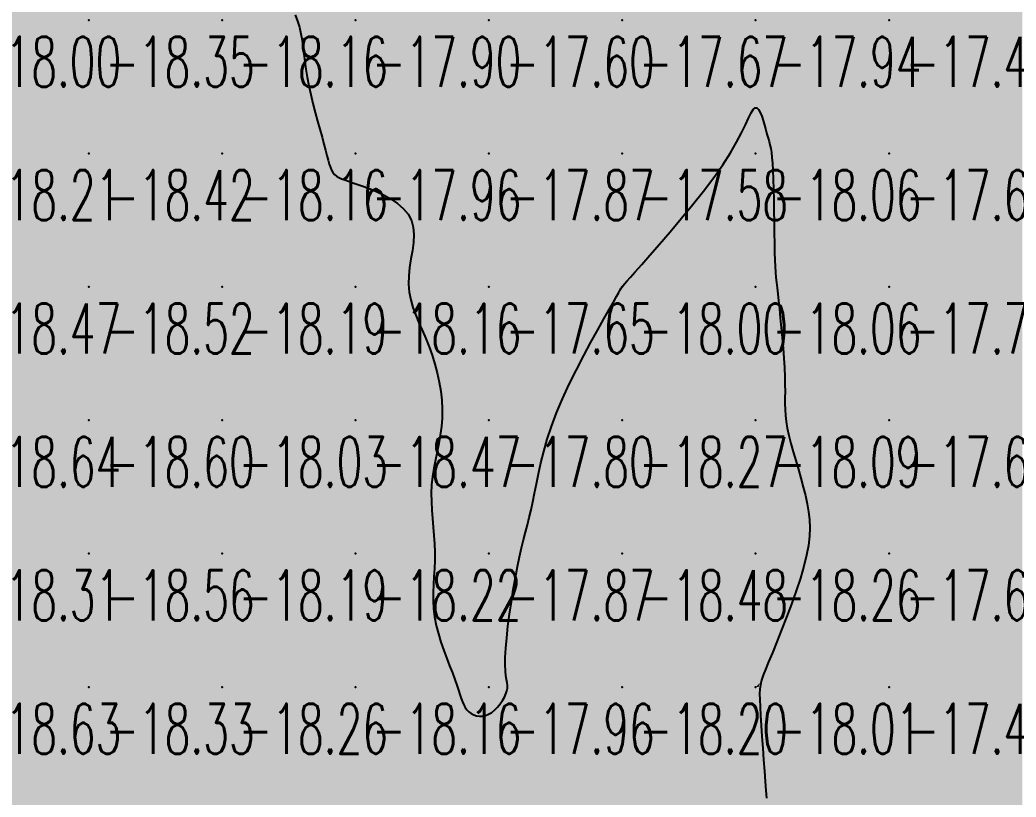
# Model space of a CAD drawing. Header units: millimetres. Extents: x 88261 to 90953, y 390274 to 392322.
# Drawn here: x 89475.1 to 89549.8, y 390839 to 390897.2 of the extents above; entities that cross this region are included whole.
import ezdxf
from ezdxf.enums import TextEntityAlignment as Align

# ---------------------------------------------------------------- set-up
doc = ezdxf.new("R2010")
doc.units = ezdxf.units.MM
doc.header["$LTSCALE"] = 25
for name, color, linetype in [('CN_03_00', 7, 'Continuous'), ('COTEAlt', 7, 'Continuous'), ('TN_COLORIAGE', 7, 'Continuous')]:
    doc.layers.add(name, color=color, linetype=linetype)
doc.styles.add('Simplex 1.0', font='Simplex.shx', dxfattribs={"width": 0.99, "height": 2.5})
doc.styles.get("Standard").update_dxf_attribs({"font": 'times.ttf'})

# ---------------------------------------------------------------- blocks, each defined once
blk = doc.blocks.new('COTE')
at = {"color": 0}
blk.add_point((0, 0), dxfattribs=at)
at = {"layer": 'COTEAlt'}
blk.add_attdef('ALT', text='', height=3.75, dxfattribs=at).set_placement((1.25, -1.25), align=Align.TOP_LEFT)

msp = doc.modelspace()

# ---------------------------------------------------------------- linework, layer by layer
at = {"layer": 'CN_03_00', "elevation": -18, "flags": 128}
msp.add_lwpolyline([(89495.721, 390897.623), (89495.902, 390897.163), (89496.044, 390896.695), (89496.154, 390896.217), (89496.24, 390895.725), (89496.31, 390895.216), (89496.375, 390894.687), (89496.443, 390894.135), (89496.521, 390893.556), (89496.621, 390892.947), (89496.746, 390892.307), (89496.895, 390891.647), (89497.059, 390890.978), (89497.232, 390890.314), (89497.408, 390889.666), (89497.579, 390889.047), (89497.739, 390888.469), (89497.882, 390887.945), (89498.003, 390887.484), (89498.106, 390887.084), (89498.196, 390886.739), (89498.281, 390886.445), (89498.365, 390886.196), (89498.455, 390885.986), (89498.558, 390885.811), (89498.678, 390885.665), (89498.823, 390885.543), (89498.996, 390885.437), (89499.201, 390885.342), (89499.443, 390885.249), (89499.726, 390885.152), (89500.054, 390885.043), (89500.431, 390884.917), (89500.862, 390884.765), (89501.345, 390884.582), (89501.863, 390884.365), (89502.394, 390884.111), (89502.914, 390883.818), (89503.402, 390883.485), (89503.834, 390883.11), (89504.188, 390882.689), (89504.442, 390882.221), (89504.581, 390881.706), (89504.622, 390881.151), (89504.59, 390880.564), (89504.511, 390879.953), (89504.409, 390879.328), (89504.309, 390878.696), (89504.237, 390878.067), (89504.218, 390877.449), (89504.27, 390876.849), (89504.388, 390876.262), (89504.559, 390875.685), (89504.77, 390875.111), (89505.009, 390874.535), (89505.264, 390873.951), (89505.523, 390873.355), (89505.772, 390872.741), (89506.002, 390872.105), (89506.206, 390871.451), (89506.383, 390870.783), (89506.529, 390870.105), (89506.641, 390869.424), (89506.716, 390868.744), (89506.751, 390868.07), (89506.743, 390867.407), (89506.69, 390866.758), (89506.602, 390866.122), (89506.49, 390865.495), (89506.365, 390864.876), (89506.238, 390864.26), (89506.12, 390863.645), (89506.023, 390863.029), (89505.958, 390862.407), (89505.932, 390861.779), (89505.94, 390861.145), (89505.973, 390860.507), (89506.022, 390859.868), (89506.077, 390859.23), (89506.13, 390858.595), (89506.172, 390857.966), (89506.193, 390857.345), (89506.188, 390856.732), (89506.164, 390856.127), (89506.13, 390855.526), (89506.097, 390854.926), (89506.076, 390854.326), (89506.075, 390853.722), (89506.106, 390853.112), (89506.178, 390852.492), (89506.299, 390851.863), (89506.46, 390851.23), (89506.652, 390850.601), (89506.863, 390849.985), (89507.084, 390849.391), (89507.303, 390848.825), (89507.509, 390848.298), (89507.693, 390847.816), (89507.846, 390847.386), (89507.973, 390847.006), (89508.082, 390846.671), (89508.179, 390846.377), (89508.272, 390846.121), (89508.368, 390845.896), (89508.476, 390845.701), (89508.602, 390845.529), (89508.751, 390845.378), (89508.923, 390845.251), (89509.114, 390845.151), (89509.321, 390845.083), (89509.539, 390845.049), (89509.766, 390845.055), (89509.998, 390845.104), (89510.232, 390845.199), (89510.465, 390845.343), (89510.69, 390845.528), (89510.904, 390845.743), (89511.099, 390845.98), (89511.273, 390846.229), (89511.418, 390846.48), (89511.53, 390846.723), (89511.603, 390846.949), (89511.635, 390847.152), (89511.633, 390847.347), (89511.607, 390847.555), (89511.568, 390847.794), (89511.524, 390848.085), (89511.487, 390848.447), (89511.466, 390848.9), (89511.472, 390849.463), (89511.511, 390850.149), (89511.582, 390850.936), (89511.679, 390851.799), (89511.798, 390852.709), (89511.934, 390853.638), (89512.081, 390854.559), (89512.235, 390855.444), (89512.392, 390856.266), (89512.546, 390857.004), (89512.697, 390857.668), (89512.845, 390858.277), (89512.99, 390858.849), (89513.132, 390859.401), (89513.272, 390859.952), (89513.408, 390860.52), (89513.542, 390861.121), (89513.675, 390861.773), (89513.815, 390862.476), (89513.97, 390863.232), (89514.152, 390864.039), (89514.369, 390864.899), (89514.63, 390865.81), (89514.946, 390866.773), (89515.326, 390867.787), (89515.775, 390868.849), (89516.276, 390869.936), (89516.811, 390871.022), (89517.358, 390872.083), (89517.898, 390873.092), (89518.41, 390874.023), (89518.874, 390874.85), (89519.27, 390875.548), (89519.583, 390876.099), (89519.819, 390876.514), (89519.988, 390876.812), (89520.102, 390877.014), (89520.172, 390877.138), (89520.209, 390877.203), (89520.224, 390877.229), (89520.228, 390877.236), (89520.234, 390877.243), (89520.256, 390877.268), (89520.313, 390877.333), (89520.421, 390877.455), (89520.598, 390877.656), (89520.861, 390877.953), (89521.227, 390878.367), (89521.713, 390878.918), (89522.328, 390879.616), (89523.048, 390880.44), (89523.841, 390881.361), (89524.676, 390882.35), (89525.52, 390883.376), (89526.34, 390884.412), (89527.106, 390885.426), (89527.786, 390886.391), (89528.353, 390887.279), (89528.817, 390888.081), (89529.19, 390888.789), (89529.487, 390889.394), (89529.723, 390889.891), (89529.912, 390890.272), (89530.068, 390890.529), (89530.205, 390890.656), (89530.336, 390890.649), (89530.463, 390890.527), (89530.584, 390890.313), (89530.7, 390890.031), (89530.81, 390889.703), (89530.914, 390889.353), (89531.01, 390889.003), (89531.099, 390888.678), (89531.18, 390888.392), (89531.254, 390888.133), (89531.32, 390887.879), (89531.378, 390887.61), (89531.43, 390887.304), (89531.474, 390886.94), (89531.512, 390886.499), (89531.543, 390885.958), (89531.567, 390885.305), (89531.587, 390884.562), (89531.602, 390883.756), (89531.615, 390882.919), (89531.626, 390882.077), (89531.638, 390881.261), (89531.65, 390880.501), (89531.665, 390879.824), (89531.684, 390879.251), (89531.706, 390878.765), (89531.734, 390878.34), (89531.767, 390877.949), (89531.806, 390877.566), (89531.851, 390877.164), (89531.902, 390876.718), (89531.962, 390876.2), (89532.028, 390875.593), (89532.099, 390874.911), (89532.172, 390874.177), (89532.242, 390873.412), (89532.307, 390872.639), (89532.364, 390871.881), (89532.408, 390871.16), (89532.437, 390870.497), (89532.449, 390869.91), (89532.45, 390869.388), (89532.446, 390868.912), (89532.446, 390868.467), (89532.456, 390868.035), (89532.483, 390867.598), (89532.535, 390867.14), (89532.62, 390866.643), (89532.741, 390866.094), (89532.893, 390865.501), (89533.067, 390864.873), (89533.256, 390864.221), (89533.451, 390863.557), (89533.642, 390862.89), (89533.823, 390862.233), (89533.984, 390861.594), (89534.119, 390860.982), (89534.22, 390860.385), (89534.284, 390859.789), (89534.305, 390859.178), (89534.278, 390858.539), (89534.199, 390857.856), (89534.063, 390857.114), (89533.864, 390856.299), (89533.601, 390855.403), (89533.287, 390854.448), (89532.938, 390853.464), (89532.569, 390852.48), (89532.198, 390851.524), (89531.839, 390850.626), (89531.508, 390849.816), (89531.223, 390849.123), (89530.994, 390848.565), (89530.821, 390848.118), (89530.695, 390847.746), (89530.612, 390847.413), (89530.566, 390847.085), (89530.55, 390846.725), (89530.557, 390846.298), (89530.583, 390845.768), (89530.621, 390845.113), (89530.669, 390844.353), (89530.724, 390843.521), (89530.783, 390842.653), (89530.846, 390841.78), (89530.908, 390840.937), (89530.967, 390840.156), (89531.023, 390839.472), (89531.072, 390838.907)], dxfattribs=at)
at = {"layer": 'TN_COLORIAGE', "color": 203}
for points in [[(89480.249, 390897.239, -18), (89470.257, 390897.239, -18), (89480.249, 390907.239, -18), (89470.266, 390897.257, -18)], [(89480.249, 390897.239, -18), (89489.095, 390906.085, -18), (89480.249, 390907.239, -18), (89488.163, 390907.239, -18)], [(89480.249, 390897.239, -18), (89489.095, 390906.085, -18), (89490.249, 390897.239, -18), (89490.249, 390905.052, -18)], [(89493.728, 390900.719, -18.164), (89490.249, 390905.052, -18.164), (89490.249, 390897.239, -18.164)], [(89493.728, 390900.719, -18.164), (89496.344, 390897.239, -18.164), (89490.249, 390897.239, -18.164)], [(89470.249, 390887.239, -18.351), (89480.249, 390887.239, -18.351), (89480.249, 390897.239, -18.351)], [(89480.249, 390897.239, -18), (89470.257, 390897.239, -18), (89470.249, 390887.239, -18), (89470.249, 390897.225, -18)], [(89480.249, 390887.239, -18.164), (89490.249, 390887.239, -18.164), (89490.249, 390897.239, -18.164)], [(89480.249, 390897.239, -18.164), (89480.249, 390887.239, -18.164), (89490.249, 390897.239, -18.164)], [(89490.249, 390897.239, -18), (89496.344, 390897.239, -18), (89490.249, 390887.239, -18), (89496.31, 390893.3, -18)], [(89496.31, 390893.3, -18.161), (89498.141, 390887.239, -18.161), (89490.249, 390887.239, -18.161)], [(89529.054, 390887.239, -18.057), (89530.249, 390892.13, -18.057), (89530.249, 390887.239, -18.057)], [(89531.184, 390888.174, -18.057), (89530.249, 390892.13, -18.057), (89530.249, 390887.239, -18.057)], [(89531.184, 390888.174, -18.057), (89531.612, 390887.239, -18.057), (89530.249, 390887.239, -18.057)], [(89470.249, 390877.239, -18.424), (89480.249, 390877.239, -18.424), (89480.249, 390887.239, -18.424)], [(89470.249, 390887.239, -18.424), (89470.249, 390877.239, -18.424), (89480.249, 390887.239, -18.424)], [(89480.249, 390877.239, -18.161), (89490.249, 390877.239, -18.161), (89490.249, 390887.239, -18.161)], [(89480.249, 390887.239, -18.161), (89480.249, 390877.239, -18.161), (89490.249, 390887.239, -18.161)], [(89490.249, 390877.239, -18), (89498.42, 390885.411, -18), (89490.249, 390887.239, -18), (89498.141, 390887.239, -18)], [(89520.249, 390877.239, -18.057), (89530.249, 390877.239, -18.057), (89530.249, 390887.239, -18.057)], [(89530.249, 390887.239, -18), (89529.054, 390887.239, -18), (89520.249, 390877.239, -18), (89520.249, 390877.257, -18)], [(89530.249, 390877.239, -18), (89531.625, 390878.616, -18), (89530.249, 390887.239, -18), (89531.612, 390887.239, -18)], [(89490.249, 390877.239, -18), (89498.42, 390885.411, -18), (89500.249, 390877.239, -18), (89500.249, 390885.109, -18)], [(89505.754, 390882.745, -18.159), (89500.249, 390885.109, -18.159), (89500.249, 390877.239, -18.159)], [(89503.388, 390877.239, -18.159), (89505.754, 390882.745, -18.159), (89500.249, 390877.239, -18.159)], [(89531.625, 390878.616, -18.058), (89531.877, 390877.239, -18.058), (89530.249, 390877.239, -18.058)], [(89470.249, 390867.239, -18.518), (89480.249, 390867.239, -18.518), (89480.249, 390877.239, -18.518)], [(89470.249, 390877.239, -18.518), (89470.249, 390867.239, -18.518), (89480.249, 390877.239, -18.518)], [(89480.249, 390867.239, -18.192), (89490.249, 390867.239, -18.192), (89490.249, 390877.239, -18.192)], [(89480.249, 390877.239, -18.192), (89480.249, 390867.239, -18.192), (89490.249, 390877.239, -18.192)], [(89490.249, 390867.239, -18.159), (89500.249, 390867.239, -18.159), (89500.249, 390877.239, -18.159)], [(89490.249, 390877.239, -18.159), (89490.249, 390867.239, -18.159), (89500.249, 390877.239, -18.159)], [(89500.249, 390867.239, -18), (89506.002, 390872.992, -18), (89500.249, 390877.239, -18), (89503.388, 390877.239, -18)], [(89520.249, 390867.239, -18), (89514.543, 390867.239, -18), (89520.249, 390877.239, -18), (89520.212, 390877.203, -18)], [(89520.227, 390877.239, -18.001), (89520.212, 390877.203, -18.001), (89520.249, 390877.239, -18.001)], [(89520.249, 390877.257, -18.001), (89520.227, 390877.239, -18.001), (89520.249, 390877.239, -18.001)], [(89520.249, 390867.239, -18.058), (89530.249, 390867.239, -18.058), (89530.249, 390877.239, -18.058)], [(89520.249, 390877.239, -18.058), (89520.249, 390867.239, -18.058), (89530.249, 390877.239, -18.058)], [(89530.249, 390867.239, -18), (89532.636, 390869.626, -18), (89530.249, 390877.239, -18), (89531.877, 390877.239, -18)], [(89506.002, 390872.992, -18.471), (89507.238, 390867.239, -18.471), (89500.249, 390867.239, -18.471)], [(89532.201, 390867.239, -18.093), (89532.636, 390869.626, -18.093), (89530.249, 390867.239, -18.093)], [(89470.249, 390857.239, -18.601), (89480.249, 390857.239, -18.601), (89480.249, 390867.239, -18.601)], [(89470.249, 390867.239, -18.601), (89470.249, 390857.239, -18.601), (89480.249, 390867.239, -18.601)], [(89480.249, 390857.239, -18.032), (89490.249, 390857.239, -18.032), (89490.249, 390867.239, -18.032)], [(89480.249, 390867.239, -18.032), (89480.249, 390857.239, -18.032), (89490.249, 390867.239, -18.032)], [(89490.249, 390857.239, -18.471), (89500.249, 390857.239, -18.471), (89500.249, 390867.239, -18.471)], [(89490.249, 390867.239, -18.471), (89490.249, 390857.239, -18.471), (89500.249, 390867.239, -18.471)], [(89500.249, 390867.239, -18), (89507.238, 390867.239, -18), (89500.249, 390857.239, -18), (89505.501, 390862.491, -18)], [(89520.249, 390857.239, -18), (89512.423, 390857.239, -18), (89520.249, 390867.239, -18), (89513.572, 390860.562, -18)], [(89514.543, 390867.239, -18.27), (89513.572, 390860.562, -18.27), (89520.249, 390867.239, -18.27)], [(89520.249, 390857.239, -18.093), (89530.249, 390857.239, -18.093), (89530.249, 390867.239, -18.093)], [(89520.249, 390867.239, -18.093), (89520.249, 390857.239, -18.093), (89530.249, 390867.239, -18.093)], [(89530.249, 390857.239, -18), (89534.281, 390861.272, -18), (89530.249, 390867.239, -18), (89532.201, 390867.239, -18)], [(89505.501, 390862.491, -18.224), (89506.508, 390857.239, -18.224), (89500.249, 390857.239, -18.224)], [(89534.281, 390861.272, -18.259), (89534.582, 390857.239, -18.259), (89530.249, 390857.239, -18.259)], [(89470.249, 390847.239, -18.564), (89480.249, 390847.239, -18.564), (89480.249, 390857.239, -18.564)], [(89470.249, 390857.239, -18.564), (89470.249, 390847.239, -18.564), (89480.249, 390857.239, -18.564)], [(89480.249, 390847.239, -18.188), (89490.249, 390847.239, -18.188), (89490.249, 390857.239, -18.188)], [(89480.249, 390857.239, -18.188), (89480.249, 390847.239, -18.188), (89490.249, 390857.239, -18.188)], [(89490.249, 390847.239, -18.224), (89500.249, 390847.239, -18.224), (89500.249, 390857.239, -18.224)], [(89490.249, 390857.239, -18.224), (89490.249, 390847.239, -18.224), (89500.249, 390857.239, -18.224)], [(89500.249, 390857.239, -18), (89506.508, 390857.239, -18), (89500.249, 390847.239, -18), (89505.628, 390852.619, -18)], [(89520.249, 390857.239, -18), (89511.084, 390848.075, -18), (89520.249, 390847.239, -18), (89512.071, 390847.239, -18)], [(89512.423, 390857.239, -18.483), (89511.084, 390848.075, -18.483), (89520.249, 390857.239, -18.483)], [(89520.249, 390847.239, -18.259), (89530.249, 390847.239, -18.259), (89530.249, 390857.239, -18.259)], [(89520.249, 390857.239, -18.259), (89520.249, 390847.239, -18.259), (89530.249, 390857.239, -18.259)], [(89530.249, 390857.239, -18), (89534.582, 390857.239, -18), (89530.249, 390847.239, -18), (89530.575, 390847.565, -18)], [(89505.628, 390852.619, -18.156), (89508.05, 390847.239, -18.156), (89500.249, 390847.239, -18.156)], [(89530.457, 390847.239, -18.011), (89530.575, 390847.565, -18.011), (89530.249, 390847.239, -18.011)], [(89470.249, 390837.239, -18.328), (89480.249, 390837.239, -18.328), (89480.249, 390847.239, -18.328)], [(89470.249, 390847.239, -18.328), (89470.249, 390837.239, -18.328), (89480.249, 390847.239, -18.328)], [(89480.249, 390837.239, -18.261), (89490.249, 390837.239, -18.261), (89490.249, 390847.239, -18.261)], [(89480.249, 390847.239, -18.261), (89480.249, 390837.239, -18.261), (89490.249, 390847.239, -18.261)], [(89490.249, 390837.239, -18.156), (89500.249, 390837.239, -18.156), (89500.249, 390847.239, -18.156)], [(89490.249, 390847.239, -18.156), (89490.249, 390837.239, -18.156), (89500.249, 390847.239, -18.156)], [(89500.249, 390837.239, -18), (89508.328, 390845.318, -18), (89500.249, 390847.239, -18), (89508.05, 390847.239, -18)], [(89510.249, 390837.239, -18.197), (89520.249, 390837.239, -18.197), (89520.249, 390847.239, -18.197)], [(89520.249, 390847.239, -18), (89512.071, 390847.239, -18), (89510.249, 390837.239, -18), (89510.249, 390844.659, -18)], [(89520.249, 390837.239, -18.011), (89530.249, 390837.239, -18.011), (89530.249, 390847.239, -18.011)], [(89520.249, 390847.239, -18.011), (89520.249, 390837.239, -18.011), (89530.249, 390847.239, -18.011)], [(89530.249, 390837.239, -18), (89531.097, 390838.088, -18), (89530.249, 390847.239, -18), (89530.457, 390847.239, -18)], [(89500.249, 390837.239, -18), (89508.328, 390845.318, -18), (89510.249, 390837.239, -18), (89510.249, 390844.659, -18)]]:
    msp.add_solid(points, dxfattribs=at)
at = {"layer": 'TN_COLORIAGE', "color": 193}
for points in [[(89496.344, 390897.239, -17.693), (89493.728, 390900.719, -17.693), (89500.249, 390897.239, -17.693), (89500.249, 390907.239, -17.693)], [(89500.249, 390897.239, -17.696), (89510.249, 390897.239, -17.696), (89510.249, 390907.239, -17.696)], [(89500.249, 390907.239, -17.696), (89500.249, 390897.239, -17.696), (89510.249, 390907.239, -17.696)], [(89510.249, 390897.239, -17.706), (89520.249, 390897.239, -17.706), (89520.249, 390907.239, -17.706)], [(89510.249, 390907.239, -17.706), (89510.249, 390897.239, -17.706), (89520.249, 390907.239, -17.706)], [(89520.249, 390897.239, -17.642), (89530.249, 390897.239, -17.642), (89530.249, 390907.239, -17.642)], [(89520.249, 390907.239, -17.642), (89520.249, 390897.239, -17.642), (89530.249, 390907.239, -17.642)], [(89530.249, 390897.239, -17.243), (89540.249, 390897.239, -17.243), (89540.249, 390907.239, -17.243)], [(89530.249, 390907.239, -17.243), (89530.249, 390897.239, -17.243), (89540.249, 390907.239, -17.243)], [(89540.249, 390897.239, -17.02), (89550.249, 390897.239, -17.02), (89550.249, 390907.239, -17.02)], [(89540.249, 390907.239, -17.02), (89540.249, 390897.239, -17.02), (89550.249, 390907.239, -17.02)], [(89498.141, 390887.239, -17.895), (89496.31, 390893.3, -17.895), (89500.249, 390887.239, -17.895), (89500.249, 390897.239, -17.895)], [(89496.31, 390893.3, -17.895), (89496.344, 390897.239, -17.895), (89500.249, 390897.239, -17.895)], [(89500.249, 390887.239, -17.603), (89510.249, 390887.239, -17.603), (89510.249, 390897.239, -17.603)], [(89500.249, 390897.239, -17.603), (89500.249, 390887.239, -17.603), (89510.249, 390897.239, -17.603)], [(89510.249, 390887.239, -17.666), (89520.249, 390887.239, -17.666), (89520.249, 390897.239, -17.666)], [(89510.249, 390897.239, -17.666), (89510.249, 390887.239, -17.666), (89520.249, 390897.239, -17.666)], [(89530.249, 390892.13, -17.58), (89529.054, 390887.239, -17.58), (89530.249, 390897.239, -17.58), (89520.249, 390887.239, -17.58)], [(89520.249, 390897.239, -17.94), (89520.249, 390887.239, -17.94), (89530.249, 390897.239, -17.94)], [(89530.249, 390892.13, -17.447), (89531.184, 390888.174, -17.447), (89530.249, 390897.239, -17.447), (89540.249, 390897.239, -17.447)], [(89531.612, 390887.239, -17.447), (89531.184, 390888.174, -17.447), (89540.249, 390887.239, -17.447), (89540.249, 390897.239, -17.447)], [(89540.249, 390887.239, -17.182), (89550.249, 390887.239, -17.182), (89550.249, 390897.239, -17.182)], [(89540.249, 390897.239, -17.182), (89540.249, 390887.239, -17.182), (89550.249, 390897.239, -17.182)], [(89498.141, 390887.239, -17.957), (89498.42, 390885.411, -17.957), (89500.249, 390887.239, -17.957)], [(89500.249, 390885.109, -17.957), (89498.42, 390885.411, -17.957), (89500.249, 390887.239, -17.957)], [(89500.249, 390885.109, -17.87), (89505.754, 390882.745, -17.87), (89500.249, 390887.239, -17.87), (89510.249, 390887.239, -17.87)], [(89505.754, 390882.745, -17.652), (89503.388, 390877.239, -17.652), (89510.249, 390887.239, -17.652), (89510.249, 390877.239, -17.652)], [(89520.227, 390877.239, -17.58), (89520.249, 390877.257, -17.58), (89510.249, 390877.239, -17.58), (89520.249, 390887.239, -17.58)], [(89510.249, 390887.239, -17.58), (89510.249, 390877.239, -17.58), (89520.249, 390887.239, -17.58)], [(89520.249, 390877.257, -17.58), (89529.054, 390887.239, -17.58), (89520.249, 390887.239, -17.58)], [(89531.612, 390887.239, -17.639), (89531.625, 390878.616, -17.639), (89540.249, 390887.239, -17.639)], [(89531.877, 390877.239, -17.639), (89531.625, 390878.616, -17.639), (89540.249, 390877.239, -17.639), (89540.249, 390887.239, -17.639)], [(89540.249, 390877.239, -17.286), (89550.249, 390877.239, -17.286), (89550.249, 390887.239, -17.286)], [(89540.249, 390887.239, -17.286), (89540.249, 390877.239, -17.286), (89550.249, 390887.239, -17.286)], [(89503.388, 390877.239, -17.652), (89506.002, 390872.992, -17.652), (89510.249, 390877.239, -17.652)], [(89507.238, 390867.239, -17.652), (89506.002, 390872.992, -17.652), (89510.249, 390867.239, -17.652), (89510.249, 390877.239, -17.652)], [(89520.212, 390877.203, -17.652), (89520.227, 390877.239, -17.652), (89510.249, 390867.239, -17.652), (89510.249, 390877.239, -17.652)], [(89520.212, 390877.203, -17.797), (89514.543, 390867.239, -17.797), (89510.249, 390867.239, -17.797)], [(89531.877, 390877.239, -17.703), (89532.636, 390869.626, -17.703), (89540.249, 390877.239, -17.703)], [(89532.636, 390869.626, -17.617), (89532.201, 390867.239, -17.617), (89540.249, 390877.239, -17.617), (89540.249, 390867.239, -17.617)], [(89540.249, 390867.239, -17.384), (89550.249, 390867.239, -17.384), (89550.249, 390877.239, -17.384)], [(89540.249, 390877.239, -17.384), (89540.249, 390867.239, -17.384), (89550.249, 390877.239, -17.384)], [(89506.508, 390857.239, -17.797), (89505.501, 390862.491, -17.797), (89510.249, 390857.239, -17.797), (89510.249, 390867.239, -17.797)], [(89505.501, 390862.491, -17.797), (89507.238, 390867.239, -17.797), (89510.249, 390867.239, -17.797)], [(89513.572, 390860.562, -17.797), (89514.543, 390867.239, -17.797), (89510.249, 390857.239, -17.797), (89510.249, 390867.239, -17.797)], [(89532.201, 390867.239, -17.617), (89534.281, 390861.272, -17.617), (89540.249, 390867.239, -17.617)], [(89534.582, 390857.239, -17.617), (89534.281, 390861.272, -17.617), (89540.249, 390857.239, -17.617), (89540.249, 390867.239, -17.617)], [(89540.249, 390857.239, -17.136), (89550.249, 390857.239, -17.136), (89550.249, 390867.239, -17.136)], [(89540.249, 390867.239, -17.136), (89540.249, 390857.239, -17.136), (89550.249, 390867.239, -17.136)], [(89513.572, 390860.562, -17.866), (89512.423, 390857.239, -17.866), (89510.249, 390857.239, -17.866)], [(89508.05, 390847.239, -17.866), (89505.628, 390852.619, -17.866), (89510.249, 390847.239, -17.866), (89510.249, 390857.239, -17.866)], [(89505.628, 390852.619, -17.866), (89506.508, 390857.239, -17.866), (89510.249, 390857.239, -17.866)], [(89511.084, 390848.075, -17.866), (89512.423, 390857.239, -17.866), (89510.249, 390847.239, -17.866), (89510.249, 390857.239, -17.866)], [(89530.575, 390847.565, -17.462), (89530.457, 390847.239, -17.462), (89540.249, 390857.239, -17.462), (89540.249, 390847.239, -17.462)], [(89530.575, 390847.565, -17.661), (89534.582, 390857.239, -17.661), (89540.249, 390857.239, -17.661)], [(89540.249, 390847.239, -17.138), (89550.249, 390847.239, -17.138), (89550.249, 390857.239, -17.138)], [(89540.249, 390857.239, -17.138), (89540.249, 390847.239, -17.138), (89550.249, 390857.239, -17.138)], [(89512.071, 390847.239, -17.956), (89511.084, 390848.075, -17.956), (89510.249, 390847.239, -17.956)], [(89508.05, 390847.239, -17.956), (89508.328, 390845.318, -17.956), (89510.249, 390847.239, -17.956)], [(89510.249, 390844.659, -17.956), (89508.328, 390845.318, -17.956), (89510.249, 390847.239, -17.956)], [(89510.249, 390844.659, -17.956), (89512.071, 390847.239, -17.956), (89510.249, 390847.239, -17.956)], [(89530.457, 390847.239, -17.462), (89531.097, 390838.088, -17.462), (89540.249, 390847.239, -17.462)], [(89531.289, 390837.239, -17.462), (89531.097, 390838.088, -17.462), (89540.249, 390837.239, -17.462), (89540.249, 390847.239, -17.462)], [(89540.249, 390837.239, -17.354), (89550.249, 390837.239, -17.354), (89550.249, 390847.239, -17.354)], [(89540.249, 390847.239, -17.354), (89540.249, 390837.239, -17.354), (89550.249, 390847.239, -17.354)]]:
    msp.add_solid(points, dxfattribs=at)

# ---------------------------------------------------------------- block references
at = {"layer": 'COTEAlt'}
ref = msp.add_blockref('COTE', (89470.249, 390897.239), dxfattribs=at)
ref.add_attrib('ALT', '-18.00', dxfattribs={"height": 3.75, "style": 'Simplex 1.0', "width": 0.6}).set_placement((89471.499, 390895.989), align=Align.TOP_LEFT)
ref = msp.add_blockref('COTE', (89480.249, 390897.239), dxfattribs=at)
ref.add_attrib('ALT', '-18.35', dxfattribs={"height": 3.75, "style": 'Simplex 1.0', "width": 0.6}).set_placement((89481.499, 390895.989), align=Align.TOP_LEFT)
ref = msp.add_blockref('COTE', (89490.249, 390897.239), dxfattribs=at)
ref.add_attrib('ALT', '-18.16', dxfattribs={"height": 3.75, "style": 'Simplex 1.0', "width": 0.6}).set_placement((89491.499, 390895.989), align=Align.TOP_LEFT)
ref = msp.add_blockref('COTE', (89500.249, 390897.239), dxfattribs=at)
ref.add_attrib('ALT', '-17.90', dxfattribs={"height": 3.75, "style": 'Simplex 1.0', "width": 0.6}).set_placement((89501.499, 390895.989), align=Align.TOP_LEFT)
ref = msp.add_blockref('COTE', (89510.249, 390897.239), dxfattribs=at)
ref.add_attrib('ALT', '-17.60', dxfattribs={"height": 3.75, "style": 'Simplex 1.0', "width": 0.6}).set_placement((89511.499, 390895.989), align=Align.TOP_LEFT)
ref = msp.add_blockref('COTE', (89520.249, 390897.239), dxfattribs=at)
ref.add_attrib('ALT', '-17.67', dxfattribs={"height": 3.75, "style": 'Simplex 1.0', "width": 0.6}).set_placement((89521.499, 390895.989), align=Align.TOP_LEFT)
ref = msp.add_blockref('COTE', (89530.249, 390897.239), dxfattribs=at)
ref.add_attrib('ALT', '-17.94', dxfattribs={"height": 3.75, "style": 'Simplex 1.0', "width": 0.6}).set_placement((89531.499, 390895.989), align=Align.TOP_LEFT)
ref = msp.add_blockref('COTE', (89540.249, 390897.239), dxfattribs=at)
ref.add_attrib('ALT', '-17.45', dxfattribs={"height": 3.75, "style": 'Simplex 1.0', "width": 0.6}).set_placement((89541.499, 390895.989), align=Align.TOP_LEFT)
ref = msp.add_blockref('COTE', (89470.249, 390887.239), dxfattribs=at)
ref.add_attrib('ALT', '-18.21', dxfattribs={"height": 3.75, "style": 'Simplex 1.0', "width": 0.6}).set_placement((89471.499, 390885.989), align=Align.TOP_LEFT)
ref = msp.add_blockref('COTE', (89480.249, 390887.239), dxfattribs=at)
ref.add_attrib('ALT', '-18.42', dxfattribs={"height": 3.75, "style": 'Simplex 1.0', "width": 0.6}).set_placement((89481.499, 390885.989), align=Align.TOP_LEFT)
ref = msp.add_blockref('COTE', (89490.249, 390887.239), dxfattribs=at)
ref.add_attrib('ALT', '-18.16', dxfattribs={"height": 3.75, "style": 'Simplex 1.0', "width": 0.6}).set_placement((89491.499, 390885.989), align=Align.TOP_LEFT)
ref = msp.add_blockref('COTE', (89500.249, 390887.239), dxfattribs=at)
ref.add_attrib('ALT', '-17.96', dxfattribs={"height": 3.75, "style": 'Simplex 1.0', "width": 0.6}).set_placement((89501.499, 390885.989), align=Align.TOP_LEFT)
ref = msp.add_blockref('COTE', (89510.249, 390887.239), dxfattribs=at)
ref.add_attrib('ALT', '-17.87', dxfattribs={"height": 3.75, "style": 'Simplex 1.0', "width": 0.6}).set_placement((89511.499, 390885.989), align=Align.TOP_LEFT)
ref = msp.add_blockref('COTE', (89520.249, 390887.239), dxfattribs=at)
ref.add_attrib('ALT', '-17.58', dxfattribs={"height": 3.75, "style": 'Simplex 1.0', "width": 0.6}).set_placement((89521.499, 390885.989), align=Align.TOP_LEFT)
ref = msp.add_blockref('COTE', (89530.249, 390887.239), dxfattribs=at)
ref.add_attrib('ALT', '-18.06', dxfattribs={"height": 3.75, "style": 'Simplex 1.0', "width": 0.6}).set_placement((89531.499, 390885.989), align=Align.TOP_LEFT)
ref = msp.add_blockref('COTE', (89540.249, 390887.239), dxfattribs=at)
ref.add_attrib('ALT', '-17.64', dxfattribs={"height": 3.75, "style": 'Simplex 1.0', "width": 0.6}).set_placement((89541.499, 390885.989), align=Align.TOP_LEFT)
ref = msp.add_blockref('COTE', (89470.249, 390877.239), dxfattribs=at)
ref.add_attrib('ALT', '-18.47', dxfattribs={"height": 3.75, "style": 'Simplex 1.0', "width": 0.6}).set_placement((89471.499, 390875.989), align=Align.TOP_LEFT)
ref = msp.add_blockref('COTE', (89480.249, 390877.239), dxfattribs=at)
ref.add_attrib('ALT', '-18.52', dxfattribs={"height": 3.75, "style": 'Simplex 1.0', "width": 0.6}).set_placement((89481.499, 390875.989), align=Align.TOP_LEFT)
ref = msp.add_blockref('COTE', (89490.249, 390877.239), dxfattribs=at)
ref.add_attrib('ALT', '-18.19', dxfattribs={"height": 3.75, "style": 'Simplex 1.0', "width": 0.6}).set_placement((89491.499, 390875.989), align=Align.TOP_LEFT)
ref = msp.add_blockref('COTE', (89500.249, 390877.239), dxfattribs=at)
ref.add_attrib('ALT', '-18.16', dxfattribs={"height": 3.75, "style": 'Simplex 1.0', "width": 0.6}).set_placement((89501.499, 390875.989), align=Align.TOP_LEFT)
ref = msp.add_blockref('COTE', (89510.249, 390877.239), dxfattribs=at)
ref.add_attrib('ALT', '-17.65', dxfattribs={"height": 3.75, "style": 'Simplex 1.0', "width": 0.6}).set_placement((89511.499, 390875.989), align=Align.TOP_LEFT)
ref = msp.add_blockref('COTE', (89520.249, 390877.239), dxfattribs=at)
ref.add_attrib('ALT', '-18.00', dxfattribs={"height": 3.75, "style": 'Simplex 1.0', "width": 0.6}).set_placement((89521.499, 390875.989), align=Align.TOP_LEFT)
ref = msp.add_blockref('COTE', (89530.249, 390877.239), dxfattribs=at)
ref.add_attrib('ALT', '-18.06', dxfattribs={"height": 3.75, "style": 'Simplex 1.0', "width": 0.6}).set_placement((89531.499, 390875.989), align=Align.TOP_LEFT)
ref = msp.add_blockref('COTE', (89540.249, 390877.239), dxfattribs=at)
ref.add_attrib('ALT', '-17.70', dxfattribs={"height": 3.75, "style": 'Simplex 1.0', "width": 0.6}).set_placement((89541.499, 390875.989), align=Align.TOP_LEFT)
ref = msp.add_blockref('COTE', (89470.249, 390867.239), dxfattribs=at)
ref.add_attrib('ALT', '-18.64', dxfattribs={"height": 3.75, "style": 'Simplex 1.0', "width": 0.6}).set_placement((89471.499, 390865.989), align=Align.TOP_LEFT)
ref = msp.add_blockref('COTE', (89480.249, 390867.239), dxfattribs=at)
ref.add_attrib('ALT', '-18.60', dxfattribs={"height": 3.75, "style": 'Simplex 1.0', "width": 0.6}).set_placement((89481.499, 390865.989), align=Align.TOP_LEFT)
ref = msp.add_blockref('COTE', (89490.249, 390867.239), dxfattribs=at)
ref.add_attrib('ALT', '-18.03', dxfattribs={"height": 3.75, "style": 'Simplex 1.0', "width": 0.6}).set_placement((89491.499, 390865.989), align=Align.TOP_LEFT)
ref = msp.add_blockref('COTE', (89500.249, 390867.239), dxfattribs=at)
ref.add_attrib('ALT', '-18.47', dxfattribs={"height": 3.75, "style": 'Simplex 1.0', "width": 0.6}).set_placement((89501.499, 390865.989), align=Align.TOP_LEFT)
ref = msp.add_blockref('COTE', (89510.249, 390867.239), dxfattribs=at)
ref.add_attrib('ALT', '-17.80', dxfattribs={"height": 3.75, "style": 'Simplex 1.0', "width": 0.6}).set_placement((89511.499, 390865.989), align=Align.TOP_LEFT)
ref = msp.add_blockref('COTE', (89520.249, 390867.239), dxfattribs=at)
ref.add_attrib('ALT', '-18.27', dxfattribs={"height": 3.75, "style": 'Simplex 1.0', "width": 0.6}).set_placement((89521.499, 390865.989), align=Align.TOP_LEFT)
ref = msp.add_blockref('COTE', (89530.249, 390867.239), dxfattribs=at)
ref.add_attrib('ALT', '-18.09', dxfattribs={"height": 3.75, "style": 'Simplex 1.0', "width": 0.6}).set_placement((89531.499, 390865.989), align=Align.TOP_LEFT)
ref = msp.add_blockref('COTE', (89540.249, 390867.239), dxfattribs=at)
ref.add_attrib('ALT', '-17.62', dxfattribs={"height": 3.75, "style": 'Simplex 1.0', "width": 0.6}).set_placement((89541.499, 390865.989), align=Align.TOP_LEFT)
ref = msp.add_blockref('COTE', (89470.249, 390857.239), dxfattribs=at)
ref.add_attrib('ALT', '-18.31', dxfattribs={"height": 3.75, "style": 'Simplex 1.0', "width": 0.6}).set_placement((89471.499, 390855.989), align=Align.TOP_LEFT)
ref = msp.add_blockref('COTE', (89480.249, 390857.239), dxfattribs=at)
ref.add_attrib('ALT', '-18.56', dxfattribs={"height": 3.75, "style": 'Simplex 1.0', "width": 0.6}).set_placement((89481.499, 390855.989), align=Align.TOP_LEFT)
ref = msp.add_blockref('COTE', (89490.249, 390857.239), dxfattribs=at)
ref.add_attrib('ALT', '-18.19', dxfattribs={"height": 3.75, "style": 'Simplex 1.0', "width": 0.6}).set_placement((89491.499, 390855.989), align=Align.TOP_LEFT)
ref = msp.add_blockref('COTE', (89500.249, 390857.239), dxfattribs=at)
ref.add_attrib('ALT', '-18.22', dxfattribs={"height": 3.75, "style": 'Simplex 1.0', "width": 0.6}).set_placement((89501.499, 390855.989), align=Align.TOP_LEFT)
ref = msp.add_blockref('COTE', (89510.249, 390857.239), dxfattribs=at)
ref.add_attrib('ALT', '-17.87', dxfattribs={"height": 3.75, "style": 'Simplex 1.0', "width": 0.6}).set_placement((89511.499, 390855.989), align=Align.TOP_LEFT)
ref = msp.add_blockref('COTE', (89520.249, 390857.239), dxfattribs=at)
ref.add_attrib('ALT', '-18.48', dxfattribs={"height": 3.75, "style": 'Simplex 1.0', "width": 0.6}).set_placement((89521.499, 390855.989), align=Align.TOP_LEFT)
ref = msp.add_blockref('COTE', (89530.249, 390857.239), dxfattribs=at)
ref.add_attrib('ALT', '-18.26', dxfattribs={"height": 3.75, "style": 'Simplex 1.0', "width": 0.6}).set_placement((89531.499, 390855.989), align=Align.TOP_LEFT)
ref = msp.add_blockref('COTE', (89540.249, 390857.239), dxfattribs=at)
ref.add_attrib('ALT', '-17.66', dxfattribs={"height": 3.75, "style": 'Simplex 1.0', "width": 0.6}).set_placement((89541.499, 390855.989), align=Align.TOP_LEFT)
ref = msp.add_blockref('COTE', (89470.249, 390847.239), dxfattribs=at)
ref.add_attrib('ALT', '-18.63', dxfattribs={"height": 3.75, "style": 'Simplex 1.0', "width": 0.6}).set_placement((89471.499, 390845.989), align=Align.TOP_LEFT)
ref = msp.add_blockref('COTE', (89480.249, 390847.239), dxfattribs=at)
ref.add_attrib('ALT', '-18.33', dxfattribs={"height": 3.75, "style": 'Simplex 1.0', "width": 0.6}).set_placement((89481.499, 390845.989), align=Align.TOP_LEFT)
ref = msp.add_blockref('COTE', (89490.249, 390847.239), dxfattribs=at)
ref.add_attrib('ALT', '-18.26', dxfattribs={"height": 3.75, "style": 'Simplex 1.0', "width": 0.6}).set_placement((89491.499, 390845.989), align=Align.TOP_LEFT)
ref = msp.add_blockref('COTE', (89500.249, 390847.239), dxfattribs=at)
ref.add_attrib('ALT', '-18.16', dxfattribs={"height": 3.75, "style": 'Simplex 1.0', "width": 0.6}).set_placement((89501.499, 390845.989), align=Align.TOP_LEFT)
ref = msp.add_blockref('COTE', (89510.249, 390847.239), dxfattribs=at)
ref.add_attrib('ALT', '-17.96', dxfattribs={"height": 3.75, "style": 'Simplex 1.0', "width": 0.6}).set_placement((89511.499, 390845.989), align=Align.TOP_LEFT)
ref = msp.add_blockref('COTE', (89520.249, 390847.239), dxfattribs=at)
ref.add_attrib('ALT', '-18.20', dxfattribs={"height": 3.75, "style": 'Simplex 1.0', "width": 0.6}).set_placement((89521.499, 390845.989), align=Align.TOP_LEFT)
ref = msp.add_blockref('COTE', (89530.249, 390847.239), dxfattribs=at)
ref.add_attrib('ALT', '-18.01', dxfattribs={"height": 3.75, "style": 'Simplex 1.0', "width": 0.6}).set_placement((89531.499, 390845.989), align=Align.TOP_LEFT)
ref = msp.add_blockref('COTE', (89540.249, 390847.239), dxfattribs=at)
ref.add_attrib('ALT', '-17.46', dxfattribs={"height": 3.75, "style": 'Simplex 1.0', "width": 0.6}).set_placement((89541.499, 390845.989), align=Align.TOP_LEFT)

doc.saveas('drawing.dxf')
